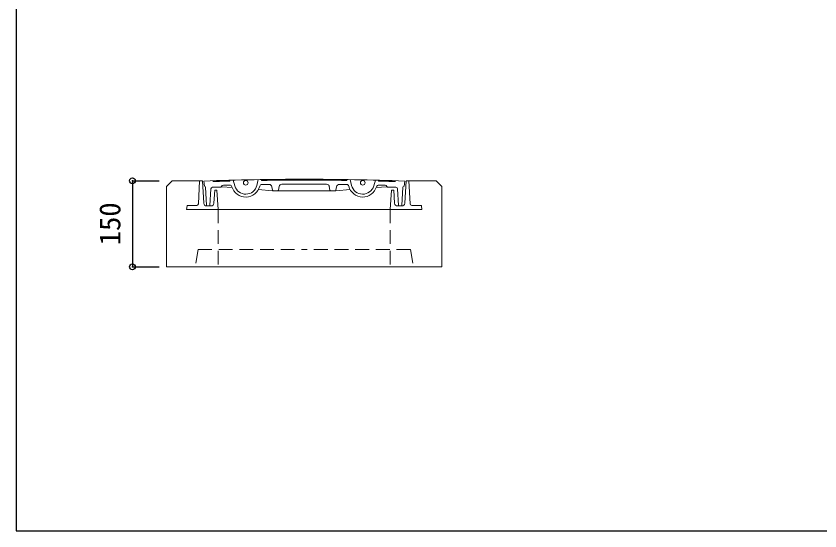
# Model space of a CAD drawing. Units: millimetres at full size, sheet at 1:20; details may follow other scales. Extents: x -2685 to 2715, y -1915 to 1785.
# Drawn here: x -2685 to -1285, y -1915 to -1018 of the extents above; entities that cross this region are included whole.
import ezdxf
from ezdxf.enums import TextEntityAlignment as Align

# ---------------------------------------------------------------- set-up
doc = ezdxf.new("R2010")
doc.units = ezdxf.units.MM
doc.header["$LTSCALE"] = 20
doc.header["$PDMODE"] = 32
doc.header["$PDSIZE"] = 10
doc.linetypes.add('DASHED1', pattern=[1.8, 1.2, -0.6])
doc.layers.add('0-1_躯体', color=3, linetype='Continuous', lineweight=18)
doc.layers.add('0-3_建具', color=7, linetype='Continuous')
doc.layers.add('F-0_F-0ﾚｲﾔ', color=2, linetype='Continuous')
doc.styles.add('ＭＳ ゴシック', font='')
doc.styles.get('ＭＳ ゴシック').set_extended_font_data('MS Gothic')

msp = doc.modelspace()

# ---------------------------------------------------------------- linework, layer by layer
at = {"layer": '0-1_躯体'}
for p, q in [((-2413.28, -1305.17), (-2423.28, -1315.17)), ((-2423.28, -1315.17), (-2423.28, -1455.17)), ((-2365.78, -1305.17), (-2413.28, -1305.17)), ((-2358.29, -1305.66), (-2357.29, -1314.68)), ((-2341.29, -1306.59), (-2342.29, -1305.12)), ((-2327.71, -1315.66), (-2327.4, -1315.1)), ((-2308.67, -1317.19), (-2327.13, -1315.77)), ((-2312.28, -1304.26), (-2313.25, -1305.78)), ((-2307.28, -1304.13), (-2304.41, -1314.14)), ((-2263.29, -1303.23), (-2265.75, -1313.36)), ((-2258.29, -1303.16), (-2257.26, -1304.64)), ((-2238.43, -1321.77), (-2239.54, -1315.59)), ((-2228.14, -1321.77), (-2227.01, -1315.37)), ((-2138.42, -1321.77), (-2139.55, -1315.37)), ((-2128.13, -1321.77), (-2127.02, -1315.59)), ((-2108.27, -1303.16), (-2109.3, -1304.64)), ((-2103.27, -1303.23), (-2100.81, -1313.36)), ((-2059.28, -1304.13), (-2062.15, -1314.14)), ((-2057.89, -1317.19), (-2039.43, -1315.77)), ((-2054.28, -1304.26), (-2053.31, -1305.78)), ((-2038.85, -1315.66), (-2039.16, -1315.1)), ((-2025.27, -1306.59), (-2024.27, -1305.12)), ((-2008.27, -1305.66), (-2009.27, -1314.68)), ((-1953.28, -1305.17), (-2000.78, -1305.17)), ((-1953.28, -1305.17), (-1943.28, -1315.17)), ((-1943.28, -1315.17), (-1943.28, -1455.17)), ((-2353.34, -1348.23), (-2355.18, -1316.56)), ((-2347.73, -1348.23), (-2345.96, -1319.49)), ((-2329.45, -1316.67), (-2342.96, -1316.67)), ((-2238.29, -1322.59), (-2263.27, -1320.67)), ((-2183.28, -1322.59), (-2238.29, -1322.59)), ((-2183.28, -1322.59), (-2128.27, -1322.59)), ((-2128.27, -1322.59), (-2103.28, -1320.67)), ((-2037.11, -1316.67), (-2023.59, -1316.67)), ((-2018.83, -1348.23), (-2020.6, -1319.49)), ((-2013.22, -1348.23), (-2011.38, -1316.56)), ((-2352.34, -1349.17), (-2348.73, -1349.17)), ((-2014.22, -1349.17), (-2017.83, -1349.17)), ((-2423.28, -1455.17), (-1943.28, -1455.17))]:
    msp.add_line(p, q, dxfattribs=at)
at = {"layer": '0-1_躯体', "color": 2}
for p, q in [((-2367.65, -1345.31), (-2365.78, -1305.17)), ((-2365.78, -1305.17), (-2360.78, -1305.17)), ((-2358.38, -1344.48), (-2360.78, -1305.17)), ((-2008.18, -1344.48), (-2005.78, -1305.17)), ((-2000.78, -1305.17), (-2005.78, -1305.17)), ((-1998.91, -1345.31), (-2000.78, -1305.17)), ((-2340.67, -1344.48), (-2339.28, -1321.67)), ((-2339.28, -1321.67), (-2335.28, -1321.67)), ((-2333.28, -1355.17), (-2335.28, -1321.67)), ((-2033.28, -1355.17), (-2031.28, -1321.67)), ((-2027.28, -1321.67), (-2031.28, -1321.67)), ((-2025.88, -1344.48), (-2027.28, -1321.67)), ((-2387.4, -1349.03), (-2388.28, -1355.17)), ((-2183.28, -1355.17), (-2388.28, -1355.17)), ((-2370.64, -1348.17), (-2386.41, -1348.17)), ((-2345.66, -1349.17), (-2353.38, -1349.17)), ((-2183.28, -1355.17), (-1978.28, -1355.17)), ((-2020.89, -1349.17), (-2013.17, -1349.17)), ((-1995.92, -1348.17), (-1980.15, -1348.17)), ((-1979.16, -1349.03), (-1978.28, -1355.17))]:
    msp.add_line(p, q, dxfattribs=at)
at = {"layer": '0-1_躯体', "linetype": 'DASHED1'}
for p, q in [((-2333.28, -1355.17), (-2333.28, -1455.17)), ((-2033.28, -1355.17), (-2033.28, -1455.17)), ((-2368.28, -1425.17), (-2373.28, -1455.17)), ((-2368.28, -1425.17), (-2183.28, -1425.17)), ((-1998.28, -1425.17), (-2183.28, -1425.17)), ((-1998.28, -1425.17), (-1993.28, -1455.17))]:
    msp.add_line(p, q, dxfattribs=at)
at = {"layer": '0-1_躯体'}
for centre in [(-2285.18, -1308.63), (-2081.38, -1308.63)]:
    msp.add_circle(centre, 4, dxfattribs=at)
for centre, radius, start, end in [((-2183.29, -6302.59), 5000, 89.99993, 92.00577), ((-2357.17, -1316.67), 2, 3.31833, 93.22772), ((-2183.29, -6302.59), 4998.5, 91.48987, 91.81139), ((-2329.45, -1314.67), 2, 270, 330.00108), ((-2327.29, -1316.76), 1, 80.63289, 136.00473), ((-2323.92, -1317.08), 4, 92.53252, 150.48016), ((-2183.29, -6302.59), 4991.5, 91.49049, 91.61504), ((-2313.02, -1316.78), 4, 18.31509, 91.49052), ((-2285.18, -1308.63), 25, 195.99782, 346.34012), ((-2285.18, -1308.63), 20, 195.99782, 346.34012), ((-2257.04, -1315.64), 4, 91.76396, 164.02753), ((-2183.29, -6302.59), 4998.5, 89.99993, 90.84796), ((-2183.29, -6302.59), 4991.5, 90.70294, 90.8466), ((-2244.46, -1316.47), 5, 10.14726, 90.70293), ((-2222.09, -1316.24), 5, 90.44586, 169.97586), ((-2183.29, -6302.59), 4991.5, 89.99993, 90.44583), ((-2183.27, -6302.59), 5000, 87.99423, 90.00007), ((-2183.27, -6302.59), 4998.5, 89.15204, 90.00007), ((-2183.27, -6302.59), 4991.5, 89.55417, 90.00007), ((-2144.47, -1316.24), 5, 10.02414, 89.55414), ((-2122.1, -1316.47), 5, 89.29707, 169.85274), ((-2183.27, -6302.59), 4991.5, 89.1534, 89.29706), ((-2109.52, -1315.64), 4, 15.97247, 88.23604), ((-2081.38, -1308.63), 25, 193.65988, 344.00218), ((-2081.38, -1308.63), 20, 193.65988, 344.00218), ((-2053.54, -1316.78), 4, 88.50948, 161.68491), ((-2183.27, -6302.59), 4991.5, 88.38496, 88.50951), ((-2183.27, -6302.59), 4998.5, 88.18861, 88.51013), ((-2042.64, -1317.08), 4, 29.51984, 87.46748), ((-2039.27, -1316.76), 1, 43.99527, 99.36711), ((-2037.11, -1314.67), 2, 209.99892, 270), ((-2009.39, -1316.67), 2, 86.77228, 176.68167), ((-2342.96, -1319.67), 3, 90, 176.47856), ((-2237.45, -1321.59), 1, 190.1478, 270), ((-2229.12, -1321.59), 1, 270, 349.9761), ((-2137.43, -1321.59), 1, 190.0239, 270), ((-2129.11, -1321.59), 1, 270, 349.8522), ((-2023.59, -1319.67), 3, 3.52144, 90), ((-2352.34, -1348.17), 1, 183.31824, 270), ((-2348.73, -1348.17), 1, 270, 356.4783), ((-2017.83, -1348.17), 1, 183.5217, 270), ((-2014.22, -1348.17), 1, 270, 356.68176)]:
    msp.add_arc(centre, radius, start, end, dxfattribs=at)
at = {"layer": '0-1_躯体', "color": 2}
for centre, radius, start, end in [((-2353.38, -1344.17), 5, 183.49982, 270), ((-2345.66, -1344.17), 5, 270, 356.49997), ((-2020.89, -1344.17), 5, 183.50003, 270), ((-2013.17, -1344.17), 5, 270, 356.50018), ((-2386.41, -1349.17), 1, 90, 171.86929), ((-2370.64, -1345.17), 3, 270, 357.33694), ((-1995.92, -1345.17), 3, 182.66306, 270), ((-1980.15, -1349.17), 1, 8.13071, 90)]:
    msp.add_arc(centre, radius, start, end, dxfattribs=at)
at = {"layer": '0-3_建具'}
for p, q in [((-2482.61, -1305.17), (-2482.61, -1455.17)), ((-2482.61, -1305.17), (-2436.19, -1305.17)), ((-2482.61, -1455.17), (-2436.19, -1455.17))]:
    msp.add_line(p, q, dxfattribs=at)
for p in [(-2482.61, -1305.17), (-2482.61, -1455.17)]:
    msp.add_point(p, dxfattribs=at)
at = {"layer": 'F-0_F-0ﾚｲﾔ'}
for p, q in [((-2685.33, 1784.74), (-2685.33, -1915.26)), ((-2685.33, -1915.26), (2714.67, -1915.26))]:
    msp.add_line(p, q, dxfattribs=at)

# ---------------------------------------------------------------- texts
at = {"layer": '0-3_建具', "color": 4, "style": 'ＭＳ ゴシック'}
msp.add_text('150', height=36.66, rotation=90, dxfattribs=at).set_placement((-2492.61, -1417.67), align=Align.BOTTOM_LEFT)

doc.saveas('drawing.dxf')
